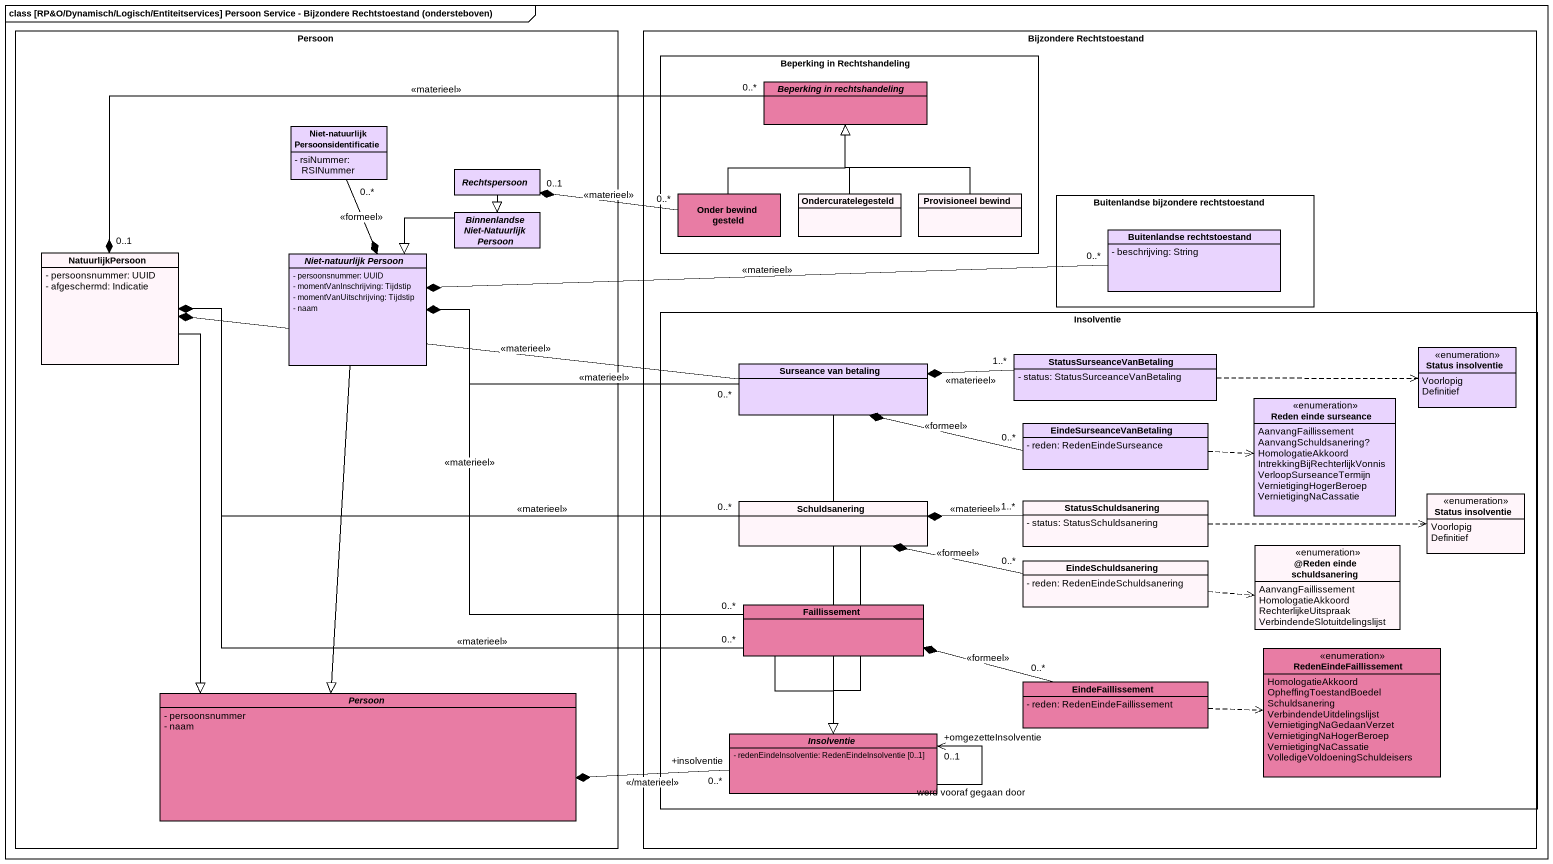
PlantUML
@startuml
mainframe class [RP&O/Dynamisch/Logisch/Entiteitservices] Persoon Service - Bijzondere Rechtstoestand (ondersteboven)
hide circle
hide empty members
skinparam classAttributeIconSize 0
rectangle Persoon {
  class "Niet-natuurlijk Persoonsidentificatie" as Niet_natuurlijk #E9D4FE {
    - rsiNummer: RSINummer
  }
  abstract class Rechtspersoon #E9D4FE
  abstract class "Binnenlandse Niet-Natuurlijk Persoon" as Binnenlandse_Niet #E9D4FE
  class NatuurlijkPersoon #FFF5FA {
    - persoonsnummer: UUID
    - afgeschermd: Indicatie
  }
  abstract class "Niet-natuurlijk Persoon" as Niet_natuurlijk_Persoon #E9D4FE {
    - persoonsnummer: UUID
    - momentVanInschrijving: Tijdstip
    - momentVanUitschrijving: Tijdstip
    - naam
  }
  abstract class "Persoon" as Persoon_2 #E87CA4 {
    - persoonsnummer
    - naam
  }
}
rectangle "Bijzondere Rechtstoestand" as Bijzondere_Rechtstoestand {
  rectangle "Beperking in Rechtshandeling" as Beperking_in_Rechtshandeling {
    abstract class "Beperking in rechtshandeling" as Beperking_in_rechtshandeling #E87CA4
    class "Onder bewind gesteld" as Onder_bewind_gesteld #E87CA4
    class Ondercuratelegesteld #FFF5FA
    class "Provisioneel bewind" as Provisioneel_bewind #FFF5FA
  }
  rectangle "Buitenlandse bijzondere rechtstoestand" as Buitenlandse_bijzondere {
    class "Buitenlandse rechtstoestand" as Buitenlandse_rechtstoestand #E9D4FE {
      - beschrijving: String
    }
  }
  rectangle Insolventie {
    class StatusSurseanceVanBetaling #E9D4FE {
      - status: StatusSurceanceVanBetaling
    }
    enum "Status insolventie" as Status_insolventie #E9D4FE {
      Voorlopig
      Definitief
    }
    class "Surseance van betaling" as Surseance_van_betaling #E9D4FE
    class EindeSurseanceVanBetaling #E9D4FE {
      - reden: RedenEindeSurseance
    }
    enum "Reden einde surseance" as Reden_einde_surseance #E9D4FE {
      AanvangFaillissement
      AanvangSchuldsanering?
      HomologatieAkkoord
      IntrekkingBijRechterlijkVonnis
      VerloopSurseanceTermijn
      VernietigingHogerBeroep
      VernietigingNaCassatie
    }
    class Schuldsanering #FFF5FA
    class StatusSchuldsanering #FFF5FA {
      - status: StatusSchuldsanering
    }
    enum "Status insolventie" as Status_insolventie_2 #FFF5FA {
      Voorlopig
      Definitief
    }
    enum "@Reden einde schuldsanering" as Reden_einde_schuldsanering #FFF5FA {
      AanvangFaillissement
      HomologatieAkkoord
      RechterlijkeUitspraak
      VerbindendeSlotuitdelingslijst
    }
    class EindeSchuldsanering #FFF5FA {
      - reden: RedenEindeSchuldsanering
    }
    class Faillissement #E87CA4
    enum RedenEindeFaillissement #E87CA4 {
      HomologatieAkkoord
      OpheffingToestandBoedel
      Schuldsanering
      VerbindendeUitdelingslijst
      VernietigingNaGedaanVerzet
      VernietigingNaHogerBeroep
      VernietigingNaCassatie
      VolledigeVoldoeningSchuldeisers
    }
    class EindeFaillissement #E87CA4 {
      - reden: RedenEindeFaillissement
    }
    abstract class "Insolventie" as Insolventie_2 #E87CA4 {
      - redenEindeInsolventie: RedenEindeInsolventie [0..1]
    }
  }
}
Beperking_in_rechtshandeling "0..*" -left-* "0..1" NatuurlijkPersoon : <<materieel>>
Niet_natuurlijk "0..*" --* Niet_natuurlijk_Persoon : <<formeel>>
Rechtspersoon --|> Binnenlandse_Niet
Onder_bewind_gesteld -up-|> Beperking_in_rechtshandeling
Onder_bewind_gesteld "0..*" -left-* "0..1" Rechtspersoon : <<materieel>>
Ondercuratelegesteld -up-|> Beperking_in_rechtshandeling
Provisioneel_bewind -up-|> Beperking_in_rechtshandeling
Binnenlandse_Niet -left-|> Niet_natuurlijk_Persoon
Buitenlandse_rechtstoestand "0..*" -left-* Niet_natuurlijk_Persoon : <<materieel>>
NatuurlijkPersoon --|> Persoon_2
Niet_natuurlijk_Persoon --|> Persoon_2
StatusSurseanceVanBetaling .right.> Status_insolventie
StatusSurseanceVanBetaling "1..*" -left-* Surseance_van_betaling : <<materieel>>
Surseance_van_betaling -left-* NatuurlijkPersoon : <<materieel>>
Surseance_van_betaling "0..*" -left-* Niet_natuurlijk_Persoon : <<materieel>>
Surseance_van_betaling --|> Insolventie_2
EindeSurseanceVanBetaling "0..*" -left-* Surseance_van_betaling : <<formeel>>
EindeSurseanceVanBetaling .right.> Reden_einde_surseance
Schuldsanering "0..*" -left-* NatuurlijkPersoon : <<materieel>>
Schuldsanering --|> Insolventie_2
StatusSchuldsanering "1..*" -left-* Schuldsanering : <<materieel>>
StatusSchuldsanering .right.> Status_insolventie_2
EindeSchuldsanering "0..*" -left-* Schuldsanering : <<formeel>>
EindeSchuldsanering .right.> Reden_einde_schuldsanering
Faillissement "0..*" -left-* NatuurlijkPersoon : <<materieel>>
Faillissement "0..*" -up-* Niet_natuurlijk_Persoon : <<materieel>>
Faillissement --|> Insolventie_2
EindeFaillissement "0..*" -left-* Faillissement : <<formeel>>
EindeFaillissement .right.> RedenEindeFaillissement
Insolventie_2 "+insolventie\n0..*" -left-* Persoon_2 : <</materieel>>
Insolventie_2 --> "+omgezetteInsolventie\n0..1" Insolventie_2 : werd vooraf gegaan door
@enduml
